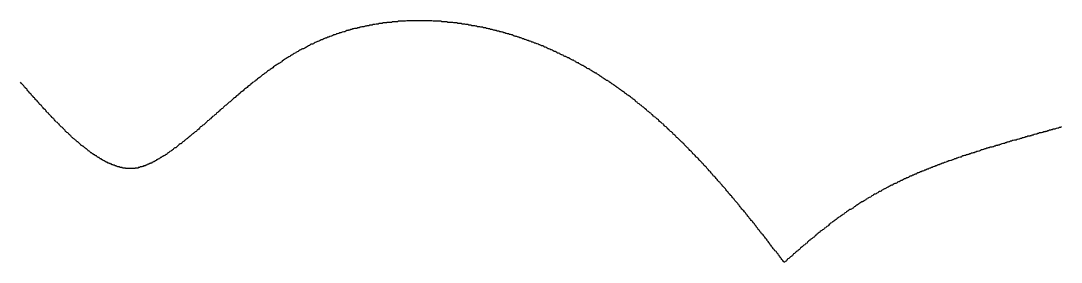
# Model space of a CAD drawing. Header units: millimetres. Extents: x 111 to 2999, y 81 to 1941.
# Drawn here: x 991.79 to 1010.76, y 470.01 to 474.42 of the extents above; entities that cross this region are included whole.
import ezdxf

# ---------------------------------------------------------------- set-up
doc = ezdxf.new("R2010")
doc.units = ezdxf.units.MM

msp = doc.modelspace()

# ---------------------------------------------------------------- linework, layer by layer
msp.add_polyline3d([(1010.77, 472.483, 0), (1010.75, 472.473, 0), (1010.73, 472.473, 0), (1010.72, 472.463, 0), (1010.7, 472.463, 0), (1010.68, 472.453, 0), (1010.67, 472.453, 0), (1010.65, 472.443, 0), (1010.63, 472.443, 0), (1010.62, 472.443, 0), (1010.6, 472.433, 0), (1010.58, 472.433, 0), (1010.57, 472.423, 0), (1010.55, 472.423, 0), (1010.53, 472.413, 0), (1010.52, 472.413, 0), (1010.5, 472.403, 0), (1010.48, 472.403, 0), (1010.47, 472.393, 0), (1010.45, 472.393, 0), (1010.43, 472.383, 0), (1010.42, 472.383, 0), (1010.4, 472.373, 0), (1010.38, 472.373, 0), (1010.37, 472.373, 0), (1010.35, 472.363, 0), (1010.33, 472.363, 0), (1010.32, 472.353, 0), (1010.3, 472.353, 0), (1010.28, 472.343, 0), (1010.27, 472.343, 0), (1010.25, 472.333, 0), (1010.23, 472.333, 0), (1010.22, 472.323, 0), (1010.2, 472.323, 0), (1010.19, 472.313, 0), (1010.17, 472.313, 0), (1010.15, 472.313, 0), (1010.14, 472.303, 0), (1010.12, 472.303, 0), (1010.1, 472.293, 0), (1010.09, 472.293, 0), (1010.07, 472.283, 0), (1010.05, 472.283, 0), (1010.04, 472.273, 0), (1010.02, 472.273, 0), (1010, 472.263, 0), (1009.99, 472.263, 0), (1009.97, 472.253, 0), (1009.96, 472.253, 0), (1009.94, 472.243, 0), (1009.92, 472.243, 0), (1009.91, 472.243, 0), (1009.89, 472.233, 0), (1009.87, 472.233, 0), (1009.86, 472.223, 0), (1009.84, 472.223, 0), (1009.82, 472.213, 0), (1009.81, 472.213, 0), (1009.79, 472.203, 0), (1009.78, 472.203, 0), (1009.76, 472.193, 0), (1009.74, 472.193, 0), (1009.73, 472.183, 0), (1009.71, 472.183, 0), (1009.69, 472.173, 0), (1009.68, 472.173, 0), (1009.66, 472.163, 0), (1009.65, 472.163, 0), (1009.63, 472.153, 0), (1009.61, 472.153, 0), (1009.6, 472.143, 0), (1009.58, 472.143, 0), (1009.56, 472.133, 0), (1009.55, 472.133, 0), (1009.53, 472.123, 0), (1009.52, 472.123, 0), (1009.5, 472.113, 0), (1009.48, 472.113, 0), (1009.47, 472.113, 0), (1009.45, 472.103, 0), (1009.43, 472.103, 0), (1009.42, 472.093, 0), (1009.4, 472.093, 0), (1009.39, 472.083, 0), (1009.37, 472.083, 0), (1009.35, 472.073, 0), (1009.34, 472.073, 0), (1009.32, 472.063, 0), (1009.31, 472.063, 0), (1009.29, 472.053, 0), (1009.27, 472.043, 0), (1009.26, 472.043, 0), (1009.24, 472.033, 0), (1009.22, 472.033, 0), (1009.21, 472.023, 0), (1009.19, 472.023, 0), (1009.18, 472.013, 0), (1009.16, 472.013, 0), (1009.14, 472.003, 0), (1009.13, 472.003, 0), (1009.11, 471.993, 0), (1009.1, 471.993, 0), (1009.08, 471.983, 0), (1009.06, 471.983, 0), (1009.05, 471.973, 0), (1009.03, 471.973, 0), (1009.02, 471.963, 0), (1009, 471.963, 0), (1008.98, 471.953, 0), (1008.97, 471.953, 0), (1008.95, 471.943, 0), (1008.94, 471.933, 0), (1008.92, 471.933, 0), (1008.9, 471.923, 0), (1008.89, 471.923, 0), (1008.87, 471.913, 0), (1008.86, 471.913, 0), (1008.84, 471.903, 0), (1008.82, 471.903, 0), (1008.81, 471.893, 0), (1008.79, 471.883, 0), (1008.78, 471.883, 0), (1008.76, 471.873, 0), (1008.75, 471.873, 0), (1008.73, 471.863, 0), (1008.71, 471.863, 0), (1008.7, 471.853, 0), (1008.68, 471.853, 0), (1008.67, 471.843, 0), (1008.65, 471.833, 0), (1008.63, 471.833, 0), (1008.62, 471.823, 0), (1008.6, 471.823, 0), (1008.59, 471.813, 0), (1008.57, 471.803, 0), (1008.56, 471.803, 0), (1008.54, 471.793, 0), (1008.52, 471.793, 0), (1008.51, 471.783, 0), (1008.49, 471.773, 0), (1008.48, 471.773, 0), (1008.46, 471.763, 0), (1008.45, 471.763, 0), (1008.43, 471.753, 0), (1008.41, 471.743, 0), (1008.4, 471.743, 0), (1008.38, 471.733, 0), (1008.37, 471.733, 0), (1008.35, 471.723, 0), (1008.34, 471.713, 0), (1008.32, 471.713, 0), (1008.3, 471.703, 0), (1008.29, 471.693, 0), (1008.27, 471.693, 0), (1008.26, 471.683, 0), (1008.24, 471.673, 0), (1008.23, 471.673, 0), (1008.21, 471.663, 0), (1008.2, 471.663, 0), (1008.18, 471.653, 0), (1008.16, 471.643, 0), (1008.15, 471.643, 0), (1008.13, 471.633, 0), (1008.12, 471.623, 0), (1008.1, 471.623, 0), (1008.09, 471.613, 0), (1008.07, 471.603, 0), (1008.06, 471.603, 0), (1008.04, 471.593, 0), (1008.03, 471.583, 0), (1008.01, 471.583, 0), (1007.99, 471.573, 0), (1007.98, 471.563, 0), (1007.96, 471.553, 0), (1007.95, 471.553, 0), (1007.93, 471.543, 0), (1007.92, 471.533, 0), (1007.9, 471.533, 0), (1007.89, 471.523, 0), (1007.87, 471.513, 0), (1007.86, 471.503, 0), (1007.84, 471.503, 0), (1007.83, 471.493, 0), (1007.81, 471.483, 0), (1007.8, 471.483, 0), (1007.78, 471.473, 0), (1007.77, 471.463, 0), (1007.75, 471.453, 0), (1007.73, 471.453, 0), (1007.72, 471.443, 0), (1007.7, 471.433, 0), (1007.69, 471.423, 0), (1007.67, 471.423, 0), (1007.66, 471.413, 0), (1007.64, 471.403, 0), (1007.63, 471.393, 0), (1007.61, 471.383, 0), (1007.6, 471.383, 0), (1007.58, 471.373, 0), (1007.57, 471.363, 0), (1007.55, 471.353, 0), (1007.54, 471.353, 0), (1007.52, 471.343, 0), (1007.51, 471.333, 0), (1007.49, 471.323, 0), (1007.48, 471.313, 0), (1007.46, 471.303, 0), (1007.45, 471.303, 0), (1007.43, 471.293, 0), (1007.42, 471.283, 0), (1007.4, 471.273, 0), (1007.39, 471.263, 0), (1007.37, 471.253, 0), (1007.36, 471.253, 0), (1007.34, 471.243, 0), (1007.33, 471.233, 0), (1007.31, 471.223, 0), (1007.3, 471.213, 0), (1007.29, 471.203, 0), (1007.27, 471.193, 0), (1007.26, 471.193, 0), (1007.24, 471.183, 0), (1007.23, 471.173, 0), (1007.21, 471.163, 0), (1007.2, 471.153, 0), (1007.18, 471.143, 0), (1007.17, 471.133, 0), (1007.15, 471.123, 0), (1007.14, 471.113, 0), (1007.12, 471.113, 0), (1007.11, 471.103, 0), (1007.09, 471.093, 0), (1007.08, 471.083, 0), (1007.07, 471.073, 0), (1007.05, 471.063, 0), (1007.04, 471.053, 0), (1007.02, 471.043, 0), (1007.01, 471.033, 0), (1006.99, 471.023, 0), (1006.98, 471.013, 0), (1006.97, 471.003, 0), (1006.95, 470.993, 0), (1006.94, 470.983, 0), (1006.92, 470.973, 0), (1006.91, 470.973, 0), (1006.89, 470.963, 0), (1006.88, 470.953, 0), (1006.87, 470.943, 0), (1006.85, 470.933, 0), (1006.84, 470.923, 0), (1006.82, 470.913, 0), (1006.81, 470.903, 0), (1006.8, 470.893, 0), (1006.78, 470.883, 0), (1006.77, 470.873, 0), (1006.75, 470.863, 0), (1006.74, 470.853, 0), (1006.73, 470.843, 0), (1006.71, 470.833, 0), (1006.7, 470.823, 0), (1006.68, 470.813, 0), (1006.67, 470.803, 0), (1006.66, 470.793, 0), (1006.64, 470.783, 0), (1006.63, 470.773, 0), (1006.62, 470.763, 0), (1006.6, 470.753, 0), (1006.59, 470.743, 0), (1006.58, 470.733, 0), (1006.56, 470.723, 0), (1006.55, 470.713, 0), (1006.53, 470.703, 0), (1006.52, 470.683, 0), (1006.51, 470.673, 0), (1006.49, 470.663, 0), (1006.48, 470.653, 0), (1006.47, 470.643, 0), (1006.45, 470.633, 0), (1006.44, 470.623, 0), (1006.43, 470.613, 0), (1006.41, 470.603, 0), (1006.4, 470.593, 0), (1006.39, 470.583, 0), (1006.37, 470.573, 0), (1006.36, 470.563, 0), (1006.35, 470.553, 0), (1006.33, 470.543, 0), (1006.32, 470.533, 0), (1006.31, 470.523, 0), (1006.3, 470.513, 0), (1006.28, 470.493, 0), (1006.27, 470.483, 0), (1006.26, 470.473, 0), (1006.24, 470.463, 0), (1006.23, 470.453, 0), (1006.22, 470.443, 0), (1006.2, 470.433, 0), (1006.19, 470.423, 0), (1006.18, 470.413, 0), (1006.16, 470.403, 0), (1006.15, 470.393, 0), (1006.14, 470.383, 0), (1006.13, 470.363, 0), (1006.11, 470.353, 0), (1006.1, 470.343, 0), (1006.09, 470.333, 0), (1006.07, 470.323, 0), (1006.06, 470.313, 0), (1006.05, 470.303, 0), (1006.04, 470.293, 0), (1006.02, 470.283, 0), (1006.01, 470.273, 0), (1006, 470.253, 0), (1005.99, 470.243, 0), (1005.97, 470.233, 0), (1005.96, 470.223, 0), (1005.95, 470.213, 0), (1005.93, 470.203, 0), (1005.92, 470.193, 0), (1005.91, 470.183, 0), (1005.9, 470.173, 0), (1005.88, 470.163, 0), (1005.87, 470.143, 0), (1005.86, 470.133, 0), (1005.85, 470.123, 0), (1005.83, 470.113, 0), (1005.82, 470.103, 0), (1005.81, 470.093, 0), (1005.8, 470.083, 0), (1005.78, 470.073, 0), (1005.77, 470.063, 0), (1005.76, 470.043, 0), (1005.75, 470.033, 0), (1005.73, 470.023, 0), (1005.72, 470.013, 0), (1005.71, 470.013, 0), (1005.7, 470.023, 0), (1005.69, 470.043, 0), (1005.68, 470.053, 0), (1005.67, 470.063, 0), (1005.66, 470.083, 0), (1005.65, 470.093, 0), (1005.64, 470.103, 0), (1005.63, 470.123, 0), (1005.62, 470.133, 0), (1005.61, 470.143, 0), (1005.6, 470.163, 0), (1005.59, 470.173, 0), (1005.58, 470.183, 0), (1005.57, 470.203, 0), (1005.56, 470.213, 0), (1005.54, 470.223, 0), (1005.53, 470.243, 0), (1005.52, 470.253, 0), (1005.51, 470.263, 0), (1005.5, 470.283, 0), (1005.49, 470.293, 0), (1005.48, 470.303, 0), (1005.47, 470.323, 0), (1005.46, 470.333, 0), (1005.45, 470.353, 0), (1005.44, 470.363, 0), (1005.43, 470.373, 0), (1005.42, 470.393, 0), (1005.41, 470.403, 0), (1005.4, 470.413, 0), (1005.39, 470.433, 0), (1005.38, 470.443, 0), (1005.37, 470.453, 0), (1005.36, 470.473, 0), (1005.35, 470.483, 0), (1005.34, 470.493, 0), (1005.33, 470.513, 0), (1005.32, 470.523, 0), (1005.3, 470.533, 0), (1005.29, 470.553, 0), (1005.28, 470.563, 0), (1005.27, 470.573, 0), (1005.26, 470.593, 0), (1005.25, 470.603, 0), (1005.24, 470.613, 0), (1005.23, 470.633, 0), (1005.22, 470.643, 0), (1005.21, 470.653, 0), (1005.2, 470.673, 0), (1005.19, 470.683, 0), (1005.18, 470.693, 0), (1005.17, 470.713, 0), (1005.16, 470.723, 0), (1005.15, 470.733, 0), (1005.14, 470.753, 0), (1005.13, 470.763, 0), (1005.11, 470.773, 0), (1005.1, 470.793, 0), (1005.09, 470.803, 0), (1005.08, 470.813, 0), (1005.07, 470.833, 0), (1005.06, 470.843, 0), (1005.05, 470.853, 0), (1005.04, 470.873, 0), (1005.03, 470.883, 0), (1005.02, 470.893, 0), (1005.01, 470.913, 0), (1005, 470.923, 0), (1004.99, 470.933, 0), (1004.98, 470.953, 0), (1004.96, 470.963, 0), (1004.95, 470.973, 0), (1004.94, 470.983, 0), (1004.93, 471.003, 0), (1004.92, 471.013, 0), (1004.91, 471.023, 0), (1004.9, 471.043, 0), (1004.89, 471.053, 0), (1004.88, 471.063, 0), (1004.87, 471.083, 0), (1004.86, 471.093, 0), (1004.85, 471.103, 0), (1004.83, 471.123, 0), (1004.82, 471.133, 0), (1004.81, 471.143, 0), (1004.8, 471.163, 0), (1004.79, 471.173, 0), (1004.78, 471.183, 0), (1004.77, 471.193, 0), (1004.76, 471.213, 0), (1004.75, 471.223, 0), (1004.74, 471.233, 0), (1004.72, 471.253, 0), (1004.71, 471.263, 0), (1004.7, 471.273, 0), (1004.69, 471.293, 0), (1004.68, 471.303, 0), (1004.67, 471.313, 0), (1004.66, 471.323, 0), (1004.65, 471.343, 0), (1004.64, 471.353, 0), (1004.63, 471.363, 0), (1004.61, 471.383, 0), (1004.6, 471.393, 0), (1004.59, 471.403, 0), (1004.58, 471.423, 0), (1004.57, 471.433, 0), (1004.56, 471.443, 0), (1004.55, 471.453, 0), (1004.54, 471.473, 0), (1004.52, 471.483, 0), (1004.51, 471.493, 0), (1004.5, 471.503, 0), (1004.49, 471.523, 0), (1004.48, 471.533, 0), (1004.47, 471.543, 0), (1004.46, 471.563, 0), (1004.45, 471.573, 0), (1004.43, 471.583, 0), (1004.42, 471.593, 0), (1004.41, 471.613, 0), (1004.4, 471.623, 0), (1004.39, 471.633, 0), (1004.38, 471.643, 0), (1004.37, 471.663, 0), (1004.36, 471.673, 0), (1004.34, 471.683, 0), (1004.33, 471.703, 0), (1004.32, 471.713, 0), (1004.31, 471.723, 0), (1004.3, 471.733, 0), (1004.29, 471.753, 0), (1004.28, 471.763, 0), (1004.26, 471.773, 0), (1004.25, 471.783, 0), (1004.24, 471.803, 0), (1004.23, 471.813, 0), (1004.22, 471.823, 0), (1004.21, 471.833, 0), (1004.19, 471.853, 0), (1004.18, 471.863, 0), (1004.17, 471.873, 0), (1004.16, 471.883, 0), (1004.15, 471.903, 0), (1004.14, 471.913, 0), (1004.12, 471.923, 0), (1004.11, 471.933, 0), (1004.1, 471.943, 0), (1004.09, 471.963, 0), (1004.08, 471.973, 0), (1004.07, 471.983, 0), (1004.05, 471.993, 0), (1004.04, 472.013, 0), (1004.03, 472.023, 0), (1004.02, 472.033, 0), (1004.01, 472.043, 0), (1003.99, 472.053, 0), (1003.98, 472.073, 0), (1003.97, 472.083, 0), (1003.96, 472.093, 0), (1003.95, 472.103, 0), (1003.93, 472.123, 0), (1003.92, 472.133, 0), (1003.91, 472.143, 0), (1003.9, 472.153, 0), (1003.89, 472.163, 0), (1003.88, 472.183, 0), (1003.86, 472.193, 0), (1003.85, 472.203, 0), (1003.84, 472.213, 0), (1003.83, 472.223, 0), (1003.81, 472.243, 0), (1003.8, 472.253, 0), (1003.79, 472.263, 0), (1003.78, 472.273, 0), (1003.77, 472.283, 0), (1003.75, 472.293, 0), (1003.74, 472.313, 0), (1003.73, 472.323, 0), (1003.72, 472.333, 0), (1003.7, 472.343, 0), (1003.69, 472.353, 0), (1003.68, 472.373, 0), (1003.67, 472.383, 0), (1003.66, 472.393, 0), (1003.64, 472.403, 0), (1003.63, 472.413, 0), (1003.62, 472.423, 0), (1003.61, 472.433, 0), (1003.59, 472.453, 0), (1003.58, 472.463, 0), (1003.57, 472.473, 0), (1003.56, 472.483, 0), (1003.54, 472.493, 0), (1003.53, 472.503, 0), (1003.52, 472.523, 0), (1003.51, 472.533, 0), (1003.49, 472.543, 0), (1003.48, 472.553, 0), (1003.47, 472.563, 0), (1003.46, 472.573, 0), (1003.44, 472.583, 0), (1003.43, 472.603, 0), (1003.42, 472.613, 0), (1003.4, 472.623, 0), (1003.39, 472.633, 0), (1003.38, 472.643, 0), (1003.37, 472.653, 0), (1003.35, 472.663, 0), (1003.34, 472.673, 0), (1003.33, 472.683, 0), (1003.31, 472.703, 0), (1003.3, 472.713, 0), (1003.29, 472.723, 0), (1003.28, 472.733, 0), (1003.26, 472.743, 0), (1003.25, 472.753, 0), (1003.24, 472.763, 0), (1003.22, 472.773, 0), (1003.21, 472.783, 0), (1003.2, 472.793, 0), (1003.18, 472.813, 0), (1003.17, 472.823, 0), (1003.16, 472.833, 0), (1003.15, 472.843, 0), (1003.13, 472.853, 0), (1003.12, 472.863, 0), (1003.11, 472.873, 0), (1003.09, 472.883, 0), (1003.08, 472.893, 0), (1003.07, 472.903, 0), (1003.05, 472.913, 0), (1003.04, 472.923, 0), (1003.03, 472.933, 0), (1003.01, 472.943, 0), (1003, 472.963, 0), (1002.99, 472.973, 0), (1002.97, 472.983, 0), (1002.96, 472.993, 0), (1002.95, 473.003, 0), (1002.93, 473.013, 0), (1002.92, 473.023, 0), (1002.91, 473.033, 0), (1002.89, 473.043, 0), (1002.88, 473.053, 0), (1002.86, 473.063, 0), (1002.85, 473.073, 0), (1002.84, 473.083, 0), (1002.82, 473.093, 0), (1002.81, 473.103, 0), (1002.8, 473.113, 0), (1002.78, 473.123, 0), (1002.77, 473.133, 0), (1002.75, 473.143, 0), (1002.74, 473.153, 0), (1002.73, 473.163, 0), (1002.71, 473.173, 0), (1002.7, 473.183, 0), (1002.69, 473.193, 0), (1002.67, 473.203, 0), (1002.66, 473.213, 0), (1002.64, 473.223, 0), (1002.63, 473.233, 0), (1002.62, 473.243, 0), (1002.6, 473.253, 0), (1002.59, 473.263, 0), (1002.57, 473.273, 0), (1002.56, 473.283, 0), (1002.54, 473.293, 0), (1002.53, 473.303, 0), (1002.52, 473.313, 0), (1002.5, 473.323, 0), (1002.49, 473.333, 0), (1002.47, 473.333, 0), (1002.46, 473.343, 0), (1002.45, 473.353, 0), (1002.43, 473.363, 0), (1002.42, 473.373, 0), (1002.4, 473.383, 0), (1002.39, 473.393, 0), (1002.37, 473.403, 0), (1002.36, 473.413, 0), (1002.34, 473.423, 0), (1002.33, 473.433, 0), (1002.31, 473.443, 0), (1002.3, 473.453, 0), (1002.29, 473.463, 0), (1002.27, 473.463, 0), (1002.26, 473.473, 0), (1002.24, 473.483, 0), (1002.23, 473.493, 0), (1002.21, 473.503, 0), (1002.2, 473.513, 0), (1002.18, 473.523, 0), (1002.17, 473.533, 0), (1002.15, 473.543, 0), (1002.14, 473.543, 0), (1002.12, 473.553, 0), (1002.11, 473.563, 0), (1002.09, 473.573, 0), (1002.08, 473.583, 0), (1002.06, 473.593, 0), (1002.05, 473.603, 0), (1002.03, 473.603, 0), (1002.02, 473.613, 0), (1002, 473.623, 0), (1001.99, 473.633, 0), (1001.97, 473.643, 0), (1001.96, 473.653, 0), (1001.94, 473.653, 0), (1001.93, 473.663, 0), (1001.91, 473.673, 0), (1001.9, 473.683, 0), (1001.88, 473.693, 0), (1001.87, 473.703, 0), (1001.85, 473.703, 0), (1001.83, 473.713, 0), (1001.82, 473.723, 0), (1001.8, 473.733, 0), (1001.79, 473.743, 0), (1001.77, 473.743, 0), (1001.76, 473.753, 0), (1001.74, 473.763, 0), (1001.73, 473.773, 0), (1001.71, 473.773, 0), (1001.69, 473.783, 0), (1001.68, 473.793, 0), (1001.66, 473.803, 0), (1001.65, 473.803, 0), (1001.63, 473.813, 0), (1001.62, 473.823, 0), (1001.6, 473.833, 0), (1001.58, 473.833, 0), (1001.57, 473.843, 0), (1001.55, 473.853, 0), (1001.54, 473.863, 0), (1001.52, 473.863, 0), (1001.5, 473.873, 0), (1001.49, 473.883, 0), (1001.47, 473.893, 0), (1001.46, 473.893, 0), (1001.44, 473.903, 0), (1001.42, 473.913, 0), (1001.41, 473.913, 0), (1001.39, 473.923, 0), (1001.38, 473.933, 0), (1001.36, 473.943, 0), (1001.34, 473.943, 0), (1001.33, 473.953, 0), (1001.31, 473.963, 0), (1001.29, 473.963, 0), (1001.28, 473.973, 0), (1001.26, 473.983, 0), (1001.24, 473.983, 0), (1001.23, 473.993, 0), (1001.21, 474.003, 0), (1001.2, 474.003, 0), (1001.18, 474.013, 0), (1001.16, 474.013, 0), (1001.15, 474.023, 0), (1001.13, 474.033, 0), (1001.11, 474.033, 0), (1001.1, 474.043, 0), (1001.08, 474.053, 0), (1001.06, 474.053, 0), (1001.05, 474.063, 0), (1001.03, 474.063, 0), (1001.01, 474.073, 0), (1000.99, 474.083, 0), (1000.98, 474.083, 0), (1000.96, 474.093, 0), (1000.94, 474.093, 0), (1000.93, 474.103, 0), (1000.91, 474.113, 0), (1000.89, 474.113, 0), (1000.88, 474.123, 0), (1000.86, 474.123, 0), (1000.84, 474.133, 0), (1000.82, 474.133, 0), (1000.81, 474.143, 0), (1000.79, 474.143, 0), (1000.77, 474.153, 0), (1000.76, 474.163, 0), (1000.74, 474.163, 0), (1000.72, 474.173, 0), (1000.7, 474.173, 0), (1000.69, 474.183, 0), (1000.67, 474.183, 0), (1000.65, 474.193, 0), (1000.64, 474.193, 0), (1000.62, 474.203, 0), (1000.6, 474.203, 0), (1000.58, 474.213, 0), (1000.57, 474.213, 0), (1000.55, 474.223, 0), (1000.53, 474.223, 0), (1000.51, 474.233, 0), (1000.5, 474.233, 0), (1000.48, 474.233, 0), (1000.46, 474.243, 0), (1000.44, 474.243, 0), (1000.43, 474.253, 0), (1000.41, 474.253, 0), (1000.39, 474.263, 0), (1000.37, 474.263, 0), (1000.36, 474.263, 0), (1000.34, 474.273, 0), (1000.32, 474.273, 0), (1000.3, 474.283, 0), (1000.28, 474.283, 0), (1000.27, 474.293, 0), (1000.25, 474.293, 0), (1000.23, 474.293, 0), (1000.21, 474.303, 0), (1000.2, 474.303, 0), (1000.18, 474.303, 0), (1000.16, 474.313, 0), (1000.14, 474.313, 0), (1000.12, 474.313, 0), (1000.11, 474.323, 0), (1000.09, 474.323, 0), (1000.07, 474.333, 0), (1000.05, 474.333, 0), (1000.04, 474.333, 0), (1000.02, 474.333, 0), (1000, 474.343, 0), (999.98, 474.343, 0), (999.96, 474.343, 0), (999.95, 474.353, 0), (999.93, 474.353, 0), (999.91, 474.353, 0), (999.89, 474.363, 0), (999.87, 474.363, 0), (999.85, 474.363, 0), (999.84, 474.363, 0), (999.82, 474.373, 0), (999.8, 474.373, 0), (999.78, 474.373, 0), (999.76, 474.373, 0), (999.75, 474.383, 0), (999.73, 474.383, 0), (999.71, 474.383, 0), (999.69, 474.383, 0), (999.67, 474.393, 0), (999.66, 474.393, 0), (999.64, 474.393, 0), (999.62, 474.393, 0), (999.6, 474.393, 0), (999.58, 474.393, 0), (999.56, 474.403, 0), (999.55, 474.403, 0), (999.53, 474.403, 0), (999.51, 474.403, 0), (999.49, 474.403, 0), (999.47, 474.403, 0), (999.45, 474.413, 0), (999.44, 474.413, 0), (999.42, 474.413, 0), (999.4, 474.413, 0), (999.38, 474.413, 0), (999.36, 474.413, 0), (999.34, 474.413, 0), (999.33, 474.413, 0), (999.31, 474.413, 0), (999.29, 474.423, 0), (999.27, 474.423, 0), (999.25, 474.423, 0), (999.23, 474.423, 0), (999.21, 474.423, 0), (999.2, 474.423, 0), (999.18, 474.423, 0), (999.16, 474.423, 0), (999.14, 474.423, 0), (999.12, 474.423, 0), (999.1, 474.423, 0), (999.09, 474.423, 0), (999.07, 474.423, 0), (999.05, 474.423, 0), (999.03, 474.423, 0), (999.01, 474.423, 0), (998.99, 474.423, 0), (998.97, 474.423, 0), (998.96, 474.423, 0), (998.94, 474.423, 0), (998.92, 474.423, 0), (998.9, 474.423, 0), (998.88, 474.423, 0), (998.86, 474.423, 0), (998.84, 474.423, 0), (998.83, 474.423, 0), (998.81, 474.413, 0), (998.79, 474.413, 0), (998.77, 474.413, 0), (998.75, 474.413, 0), (998.73, 474.413, 0), (998.72, 474.413, 0), (998.7, 474.413, 0), (998.68, 474.413, 0), (998.66, 474.403, 0), (998.64, 474.403, 0), (998.62, 474.403, 0), (998.6, 474.403, 0), (998.59, 474.403, 0), (998.57, 474.403, 0), (998.55, 474.393, 0), (998.53, 474.393, 0), (998.51, 474.393, 0), (998.49, 474.393, 0), (998.47, 474.393, 0), (998.46, 474.383, 0), (998.44, 474.383, 0), (998.42, 474.383, 0), (998.4, 474.383, 0), (998.38, 474.373, 0), (998.36, 474.373, 0), (998.34, 474.373, 0), (998.33, 474.373, 0), (998.31, 474.363, 0), (998.29, 474.363, 0), (998.27, 474.363, 0), (998.25, 474.353, 0), (998.23, 474.353, 0), (998.21, 474.353, 0), (998.2, 474.343, 0), (998.18, 474.343, 0), (998.16, 474.343, 0), (998.14, 474.333, 0), (998.12, 474.333, 0), (998.1, 474.333, 0), (998.09, 474.323, 0), (998.07, 474.323, 0), (998.05, 474.313, 0), (998.03, 474.313, 0), (998.01, 474.313, 0), (997.99, 474.303, 0), (997.98, 474.303, 0), (997.96, 474.293, 0), (997.94, 474.293, 0), (997.92, 474.283, 0), (997.9, 474.283, 0), (997.88, 474.283, 0), (997.86, 474.273, 0), (997.85, 474.273, 0), (997.83, 474.263, 0), (997.81, 474.263, 0), (997.79, 474.253, 0), (997.77, 474.253, 0), (997.76, 474.243, 0), (997.74, 474.243, 0), (997.72, 474.233, 0), (997.7, 474.223, 0), (997.68, 474.223, 0), (997.66, 474.213, 0), (997.65, 474.213, 0), (997.63, 474.203, 0), (997.61, 474.203, 0), (997.59, 474.193, 0), (997.57, 474.183, 0), (997.55, 474.183, 0), (997.54, 474.173, 0), (997.52, 474.163, 0), (997.5, 474.163, 0), (997.48, 474.153, 0), (997.46, 474.143, 0), (997.45, 474.143, 0), (997.43, 474.133, 0), (997.41, 474.123, 0), (997.39, 474.123, 0), (997.37, 474.113, 0), (997.36, 474.103, 0), (997.34, 474.103, 0), (997.32, 474.093, 0), (997.3, 474.083, 0), (997.29, 474.073, 0), (997.27, 474.073, 0), (997.25, 474.063, 0), (997.23, 474.053, 0), (997.21, 474.043, 0), (997.2, 474.043, 0), (997.18, 474.033, 0), (997.16, 474.023, 0), (997.14, 474.013, 0), (997.13, 474.003, 0), (997.11, 473.993, 0), (997.09, 473.993, 0), (997.07, 473.983, 0), (997.06, 473.973, 0), (997.04, 473.963, 0), (997.02, 473.953, 0), (997, 473.943, 0), (996.99, 473.933, 0), (996.97, 473.923, 0), (996.95, 473.913, 0), (996.93, 473.913, 0), (996.92, 473.903, 0), (996.9, 473.893, 0), (996.88, 473.883, 0), (996.86, 473.873, 0), (996.85, 473.863, 0), (996.83, 473.853, 0), (996.81, 473.843, 0), (996.8, 473.833, 0), (996.78, 473.823, 0), (996.76, 473.813, 0), (996.75, 473.803, 0), (996.73, 473.793, 0), (996.71, 473.783, 0), (996.7, 473.773, 0), (996.68, 473.763, 0), (996.66, 473.753, 0), (996.65, 473.743, 0), (996.63, 473.733, 0), (996.61, 473.723, 0), (996.6, 473.713, 0), (996.58, 473.703, 0), (996.56, 473.683, 0), (996.55, 473.673, 0), (996.53, 473.663, 0), (996.52, 473.653, 0), (996.5, 473.643, 0), (996.48, 473.633, 0), (996.47, 473.623, 0), (996.45, 473.613, 0), (996.44, 473.603, 0), (996.42, 473.593, 0), (996.4, 473.583, 0), (996.39, 473.563, 0), (996.37, 473.553, 0), (996.36, 473.543, 0), (996.34, 473.533, 0), (996.33, 473.523, 0), (996.31, 473.513, 0), (996.29, 473.503, 0), (996.28, 473.493, 0), (996.26, 473.473, 0), (996.25, 473.463, 0), (996.23, 473.453, 0), (996.22, 473.443, 0), (996.2, 473.433, 0), (996.19, 473.423, 0), (996.17, 473.403, 0), (996.16, 473.393, 0), (996.14, 473.383, 0), (996.13, 473.373, 0), (996.11, 473.363, 0), (996.1, 473.353, 0), (996.08, 473.333, 0), (996.07, 473.323, 0), (996.05, 473.313, 0), (996.04, 473.303, 0), (996.02, 473.293, 0), (996.01, 473.283, 0), (995.99, 473.263, 0), (995.98, 473.253, 0), (995.96, 473.243, 0), (995.95, 473.233, 0), (995.93, 473.223, 0), (995.92, 473.203, 0), (995.9, 473.193, 0), (995.89, 473.183, 0), (995.87, 473.173, 0), (995.86, 473.163, 0), (995.85, 473.143, 0), (995.83, 473.133, 0), (995.82, 473.123, 0), (995.8, 473.113, 0), (995.79, 473.103, 0), (995.77, 473.083, 0), (995.76, 473.073, 0), (995.75, 473.063, 0), (995.73, 473.053, 0), (995.72, 473.043, 0), (995.7, 473.023, 0), (995.69, 473.013, 0), (995.67, 473.003, 0), (995.66, 472.993, 0), (995.65, 472.983, 0), (995.63, 472.963, 0), (995.62, 472.953, 0), (995.61, 472.943, 0), (995.59, 472.933, 0), (995.58, 472.923, 0), (995.56, 472.903, 0), (995.55, 472.893, 0), (995.54, 472.883, 0), (995.52, 472.873, 0), (995.51, 472.863, 0), (995.49, 472.843, 0), (995.48, 472.833, 0), (995.47, 472.823, 0), (995.45, 472.813, 0), (995.44, 472.803, 0), (995.43, 472.793, 0), (995.41, 472.773, 0), (995.4, 472.763, 0), (995.39, 472.753, 0), (995.37, 472.743, 0), (995.36, 472.733, 0), (995.35, 472.713, 0), (995.33, 472.703, 0), (995.32, 472.693, 0), (995.31, 472.683, 0), (995.29, 472.673, 0), (995.28, 472.663, 0), (995.27, 472.653, 0), (995.25, 472.633, 0), (995.24, 472.623, 0), (995.23, 472.613, 0), (995.22, 472.603, 0), (995.2, 472.593, 0), (995.19, 472.583, 0), (995.18, 472.573, 0), (995.16, 472.553, 0), (995.15, 472.543, 0), (995.14, 472.533, 0), (995.13, 472.523, 0), (995.11, 472.513, 0), (995.1, 472.503, 0), (995.09, 472.493, 0), (995.07, 472.483, 0), (995.06, 472.473, 0), (995.05, 472.463, 0), (995.04, 472.443, 0), (995.02, 472.433, 0), (995.01, 472.423, 0), (995, 472.413, 0), (994.99, 472.403, 0), (994.97, 472.393, 0), (994.96, 472.383, 0), (994.95, 472.373, 0), (994.94, 472.363, 0), (994.92, 472.353, 0), (994.91, 472.343, 0), (994.9, 472.333, 0), (994.89, 472.323, 0), (994.88, 472.313, 0), (994.86, 472.303, 0), (994.85, 472.293, 0), (994.84, 472.283, 0), (994.83, 472.273, 0), (994.81, 472.263, 0), (994.8, 472.253, 0), (994.79, 472.243, 0), (994.78, 472.233, 0), (994.77, 472.223, 0), (994.75, 472.213, 0), (994.74, 472.203, 0), (994.73, 472.193, 0), (994.72, 472.183, 0), (994.71, 472.173, 0), (994.7, 472.173, 0), (994.68, 472.163, 0), (994.67, 472.153, 0), (994.66, 472.143, 0), (994.65, 472.133, 0), (994.64, 472.123, 0), (994.63, 472.113, 0), (994.62, 472.103, 0), (994.6, 472.103, 0), (994.59, 472.093, 0), (994.58, 472.083, 0), (994.57, 472.073, 0), (994.56, 472.063, 0), (994.55, 472.053, 0), (994.54, 472.053, 0), (994.53, 472.043, 0), (994.51, 472.033, 0), (994.5, 472.023, 0), (994.49, 472.013, 0), (994.48, 472.013, 0), (994.47, 472.003, 0), (994.46, 471.993, 0), (994.45, 471.983, 0), (994.44, 471.983, 0), (994.43, 471.973, 0), (994.42, 471.963, 0), (994.41, 471.963, 0), (994.4, 471.953, 0), (994.38, 471.943, 0), (994.37, 471.943, 0), (994.36, 471.933, 0), (994.35, 471.923, 0), (994.34, 471.923, 0), (994.33, 471.913, 0), (994.32, 471.903, 0), (994.31, 471.903, 0), (994.3, 471.893, 0), (994.29, 471.893, 0), (994.28, 471.883, 0), (994.27, 471.883, 0), (994.26, 471.873, 0), (994.25, 471.863, 0), (994.24, 471.863, 0), (994.23, 471.853, 0), (994.22, 471.853, 0), (994.21, 471.843, 0), (994.2, 471.843, 0), (994.19, 471.833, 0), (994.18, 471.833, 0), (994.18, 471.823, 0), (994.17, 471.823, 0), (994.16, 471.823, 0), (994.15, 471.813, 0), (994.14, 471.813, 0), (994.13, 471.803, 0), (994.12, 471.803, 0), (994.11, 471.803, 0), (994.1, 471.793, 0), (994.09, 471.793, 0), (994.09, 471.783, 0), (994.08, 471.783, 0), (994.07, 471.783, 0), (994.06, 471.773, 0), (994.05, 471.773, 0), (994.04, 471.773, 0), (994.03, 471.773, 0), (994.03, 471.763, 0), (994.02, 471.763, 0), (994.01, 471.763, 0), (994, 471.753, 0), (993.99, 471.753, 0), (993.99, 471.753, 0), (993.98, 471.753, 0), (993.97, 471.753, 0), (993.96, 471.743, 0), (993.96, 471.743, 0), (993.95, 471.743, 0), (993.94, 471.743, 0), (993.93, 471.743, 0), (993.93, 471.733, 0), (993.92, 471.733, 0), (993.91, 471.733, 0), (993.9, 471.733, 0), (993.9, 471.733, 0), (993.89, 471.733, 0), (993.88, 471.733, 0), (993.88, 471.733, 0), (993.87, 471.723, 0), (993.86, 471.723, 0), (993.86, 471.723, 0), (993.85, 471.723, 0), (993.84, 471.723, 0), (993.84, 471.723, 0), (993.83, 471.723, 0), (993.82, 471.723, 0), (993.82, 471.723, 0), (993.81, 471.723, 0), (993.8, 471.723, 0), (993.8, 471.723, 0), (993.79, 471.723, 0), (993.78, 471.723, 0), (993.77, 471.723, 0), (993.77, 471.723, 0), (993.76, 471.723, 0), (993.75, 471.723, 0), (993.75, 471.723, 0), (993.74, 471.723, 0), (993.73, 471.723, 0), (993.73, 471.723, 0), (993.72, 471.723, 0), (993.71, 471.723, 0), (993.71, 471.723, 0), (993.7, 471.733, 0), (993.69, 471.733, 0), (993.68, 471.733, 0), (993.68, 471.733, 0), (993.67, 471.733, 0), (993.66, 471.733, 0), (993.65, 471.733, 0), (993.65, 471.733, 0), (993.64, 471.743, 0), (993.63, 471.743, 0), (993.62, 471.743, 0), (993.62, 471.743, 0), (993.61, 471.743, 0), (993.6, 471.743, 0), (993.59, 471.753, 0), (993.59, 471.753, 0), (993.58, 471.753, 0), (993.57, 471.753, 0), (993.56, 471.753, 0), (993.55, 471.763, 0), (993.55, 471.763, 0), (993.54, 471.763, 0), (993.53, 471.773, 0), (993.52, 471.773, 0), (993.51, 471.773, 0), (993.51, 471.773, 0), (993.5, 471.783, 0), (993.49, 471.783, 0), (993.48, 471.783, 0), (993.47, 471.793, 0), (993.46, 471.793, 0), (993.45, 471.793, 0), (993.45, 471.803, 0), (993.44, 471.803, 0), (993.43, 471.803, 0), (993.42, 471.813, 0), (993.41, 471.813, 0), (993.4, 471.823, 0), (993.39, 471.823, 0), (993.38, 471.823, 0), (993.38, 471.833, 0), (993.37, 471.833, 0), (993.36, 471.843, 0), (993.35, 471.843, 0), (993.34, 471.853, 0), (993.33, 471.853, 0), (993.32, 471.863, 0), (993.31, 471.863, 0), (993.3, 471.873, 0), (993.29, 471.873, 0), (993.28, 471.883, 0), (993.27, 471.883, 0), (993.27, 471.893, 0), (993.26, 471.893, 0), (993.25, 471.903, 0), (993.24, 471.903, 0), (993.23, 471.913, 0), (993.22, 471.923, 0), (993.21, 471.923, 0), (993.2, 471.933, 0), (993.19, 471.933, 0), (993.18, 471.943, 0), (993.17, 471.953, 0), (993.16, 471.953, 0), (993.15, 471.963, 0), (993.14, 471.973, 0), (993.13, 471.973, 0), (993.12, 471.983, 0), (993.11, 471.993, 0), (993.1, 471.993, 0), (993.09, 472.003, 0), (993.08, 472.013, 0), (993.07, 472.013, 0), (993.06, 472.023, 0), (993.05, 472.033, 0), (993.04, 472.043, 0), (993.03, 472.043, 0), (993.02, 472.053, 0), (993.01, 472.063, 0), (993, 472.073, 0), (992.99, 472.083, 0), (992.98, 472.083, 0), (992.97, 472.093, 0), (992.96, 472.103, 0), (992.95, 472.113, 0), (992.94, 472.123, 0), (992.93, 472.133, 0), (992.92, 472.133, 0), (992.9, 472.143, 0), (992.89, 472.153, 0), (992.88, 472.163, 0), (992.87, 472.173, 0), (992.86, 472.183, 0), (992.85, 472.193, 0), (992.84, 472.203, 0), (992.83, 472.213, 0), (992.82, 472.213, 0), (992.81, 472.223, 0), (992.8, 472.233, 0), (992.79, 472.243, 0), (992.78, 472.253, 0), (992.77, 472.263, 0), (992.75, 472.273, 0), (992.74, 472.283, 0), (992.73, 472.293, 0), (992.72, 472.303, 0), (992.71, 472.313, 0), (992.7, 472.323, 0), (992.69, 472.333, 0), (992.68, 472.343, 0), (992.67, 472.353, 0), (992.66, 472.363, 0), (992.65, 472.373, 0), (992.63, 472.383, 0), (992.62, 472.393, 0), (992.61, 472.403, 0), (992.6, 472.423, 0), (992.59, 472.433, 0), (992.58, 472.443, 0), (992.57, 472.453, 0), (992.56, 472.463, 0), (992.55, 472.473, 0), (992.53, 472.483, 0), (992.52, 472.493, 0), (992.51, 472.503, 0), (992.5, 472.513, 0), (992.49, 472.533, 0), (992.48, 472.543, 0), (992.47, 472.553, 0), (992.46, 472.563, 0), (992.44, 472.573, 0), (992.43, 472.583, 0), (992.42, 472.593, 0), (992.41, 472.613, 0), (992.4, 472.623, 0), (992.39, 472.633, 0), (992.38, 472.643, 0), (992.36, 472.653, 0), (992.35, 472.673, 0), (992.34, 472.683, 0), (992.33, 472.693, 0), (992.32, 472.703, 0), (992.31, 472.713, 0), (992.3, 472.733, 0), (992.28, 472.743, 0), (992.27, 472.753, 0), (992.26, 472.763, 0), (992.25, 472.783, 0), (992.24, 472.793, 0), (992.23, 472.803, 0), (992.21, 472.813, 0), (992.2, 472.833, 0), (992.19, 472.843, 0), (992.18, 472.853, 0), (992.17, 472.873, 0), (992.16, 472.883, 0), (992.14, 472.893, 0), (992.13, 472.903, 0), (992.12, 472.923, 0), (992.11, 472.933, 0), (992.1, 472.943, 0), (992.09, 472.963, 0), (992.07, 472.973, 0), (992.06, 472.983, 0), (992.05, 473.003, 0), (992.04, 473.013, 0), (992.03, 473.023, 0), (992.01, 473.043, 0), (992, 473.053, 0), (991.99, 473.063, 0), (991.98, 473.083, 0), (991.97, 473.093, 0), (991.96, 473.103, 0), (991.94, 473.123, 0), (991.93, 473.133, 0), (991.92, 473.143, 0), (991.91, 473.163, 0), (991.9, 473.173, 0), (991.88, 473.193, 0), (991.87, 473.203, 0), (991.86, 473.213, 0), (991.85, 473.233, 0), (991.84, 473.243, 0), (991.82, 473.263, 0), (991.81, 473.273, 0), (991.8, 473.283, 0), (991.79, 473.303, 0)])

doc.saveas('drawing.dxf')
